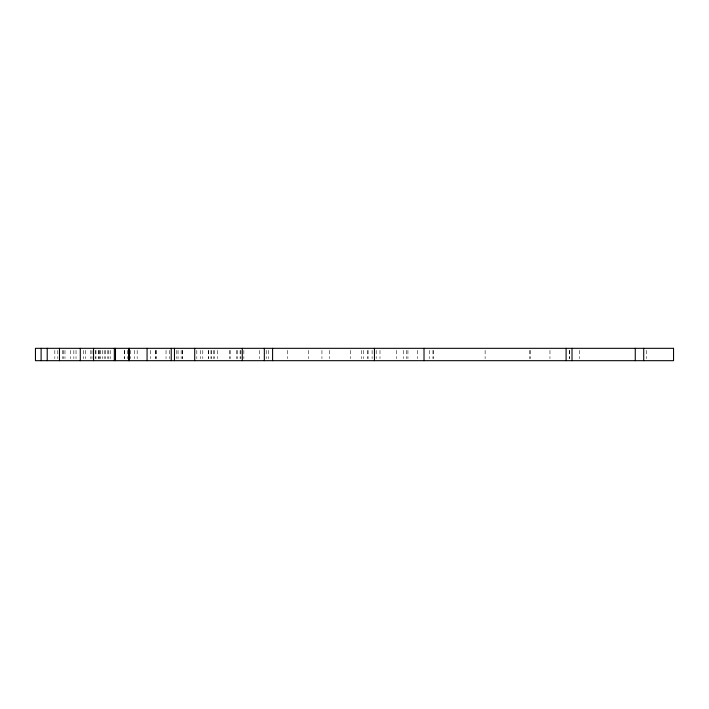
<?xml version="1.0" encoding="UTF-8"?>
<svg xmlns="http://www.w3.org/2000/svg" width="709" height="709" viewBox="0 0 709 709"><rect width="100%" height="100%" fill="white"/><g stroke="black" fill="none" stroke-linecap="round" stroke-linejoin="round"><path stroke-width="0.53" stroke-dasharray="3.54 2.66" d="M646.28 350.379L646.28 358.621M579.599 350.379L579.599 358.621M569.38 350.379L569.38 358.621M569.309 350.379L569.309 358.621M549.962 350.379L549.962 358.621M530.616 350.379L530.616 358.621M529.419 350.379L529.393 358.621M485.124 350.379L485.124 358.621M433.509 350.379L433.509 358.621M432.951 350.379L432.951 358.621M429.619 350.379L429.619 358.621M417.663 350.379L417.663 358.621M407.923 350.379L407.923 358.621M406.425 350.379L406.425 358.621M403.527 350.379L403.527 358.621M396.703 350.379L396.703 358.621M379.989 350.379L379.989 358.621M376.195 350.379L376.195 358.621M372.119 350.379L372.119 358.621M368.095 350.379L368.095 358.621M367.687 350.379L367.687 358.621M363.69 350.379L363.69 358.621M361.395 350.379L361.395 358.621M350.556 350.379L350.556 358.621M329.632 350.379L329.632 358.621M321.93 350.379L321.93 358.621M308.716 350.379L308.716 358.621M287.482 350.379L287.482 358.621M268.268 350.379L268.268 358.621M266.221 350.379L266.221 358.621M259.334 350.379L259.334 358.621M243.861 350.379L243.861 358.621M240.874 350.379L240.874 358.621M240.129 350.379L240.129 358.621M237.559 350.379L237.559 358.621M236.531 350.379L236.531 358.621M230.195 350.379L230.195 358.621M229.264 350.379L229.264 358.621M217.539 350.379L217.539 358.621M214.26 350.379L214.26 358.621M213.746 350.379L213.746 358.621M211.574 350.379L211.574 358.621M210.981 350.379L210.981 358.621M208.614 350.379L208.614 358.621M208.26 350.379L208.278 358.621M202.792 350.379L202.792 358.621M200.39 350.379L200.39 358.621M196.792 350.379L196.792 358.621M182.514 350.379L182.514 358.621M182.248 350.379L182.248 358.621M181.158 350.379L181.158 358.621M178.056 350.379L178.056 358.621M176.798 350.379L176.798 358.621M169.531 350.379L169.531 358.621M166.03 350.379L166.03 358.621M156.202 350.379L156.202 358.621M155.909 350.379L155.909 358.621M155.262 350.379L155.262 358.621M150.538 350.379L150.538 358.621M137.183 350.379L137.183 358.621M134.4 350.379L134.4 358.621M130.296 350.379L130.296 358.621M127.398 350.379L127.398 358.621M124.562 350.379L124.562 358.621M124.367 350.379L124.367 358.621M110.223 350.379L110.223 358.621M108.769 350.379L108.769 358.621M107.812 350.379L107.812 358.621M105.269 350.379L105.269 358.621M104.223 350.379L104.223 358.621M102.353 350.379L102.353 358.621M100.332 350.379L100.332 358.621M99.783 350.379L99.783 358.621M98.932 350.379L98.932 358.621M98.321 350.379L98.321 358.621M95.963 350.379L95.963 358.621M95.458 350.379L95.458 358.621M91.993 350.379L91.993 358.621M90.814 350.379L90.814 358.621M85.381 350.379L85.381 358.621M83.511 350.379L83.511 358.621M76.031 350.379L76.031 358.621M73.842 350.379L73.842 358.621M70.342 350.379L70.342 358.621M64.971 350.379L64.971 358.621M63.588 350.379L63.588 358.621M62.729 350.379L62.729 358.621M57.801 350.379L57.801 358.621M54.815 350.379L54.815 358.621"/><path stroke-width="1.06" d="M643.719 348.323L643.719 360.677M635.264 348.323L635.264 360.677M572.012 348.323L572.012 360.677M566.11 348.323L566.11 360.677M424.017 348.323L424.017 360.677M374.441 348.323L374.441 360.677M272.593 348.323L272.593 360.677M264.333 348.323L264.333 360.677M242.292 348.323L242.292 360.677M194.709 348.323L194.709 360.677M174.467 348.323L174.467 360.677M171.232 348.323L171.232 360.677M147.064 348.323L147.064 360.677M129.268 348.323L129.268 360.677M128.808 348.323L128.808 360.677M115.487 348.323L115.487 360.677M114.335 348.323L114.335 360.677M93.553 348.323L93.553 360.677M80.285 348.323L80.285 360.677M59.485 348.323L59.485 360.677M47.219 348.323L47.219 360.677M41.113 348.323L41.113 360.677M673.55 348.323L35.45 348.323L35.45 360.677L673.55 360.677L673.55 348.323"/></g></svg>
